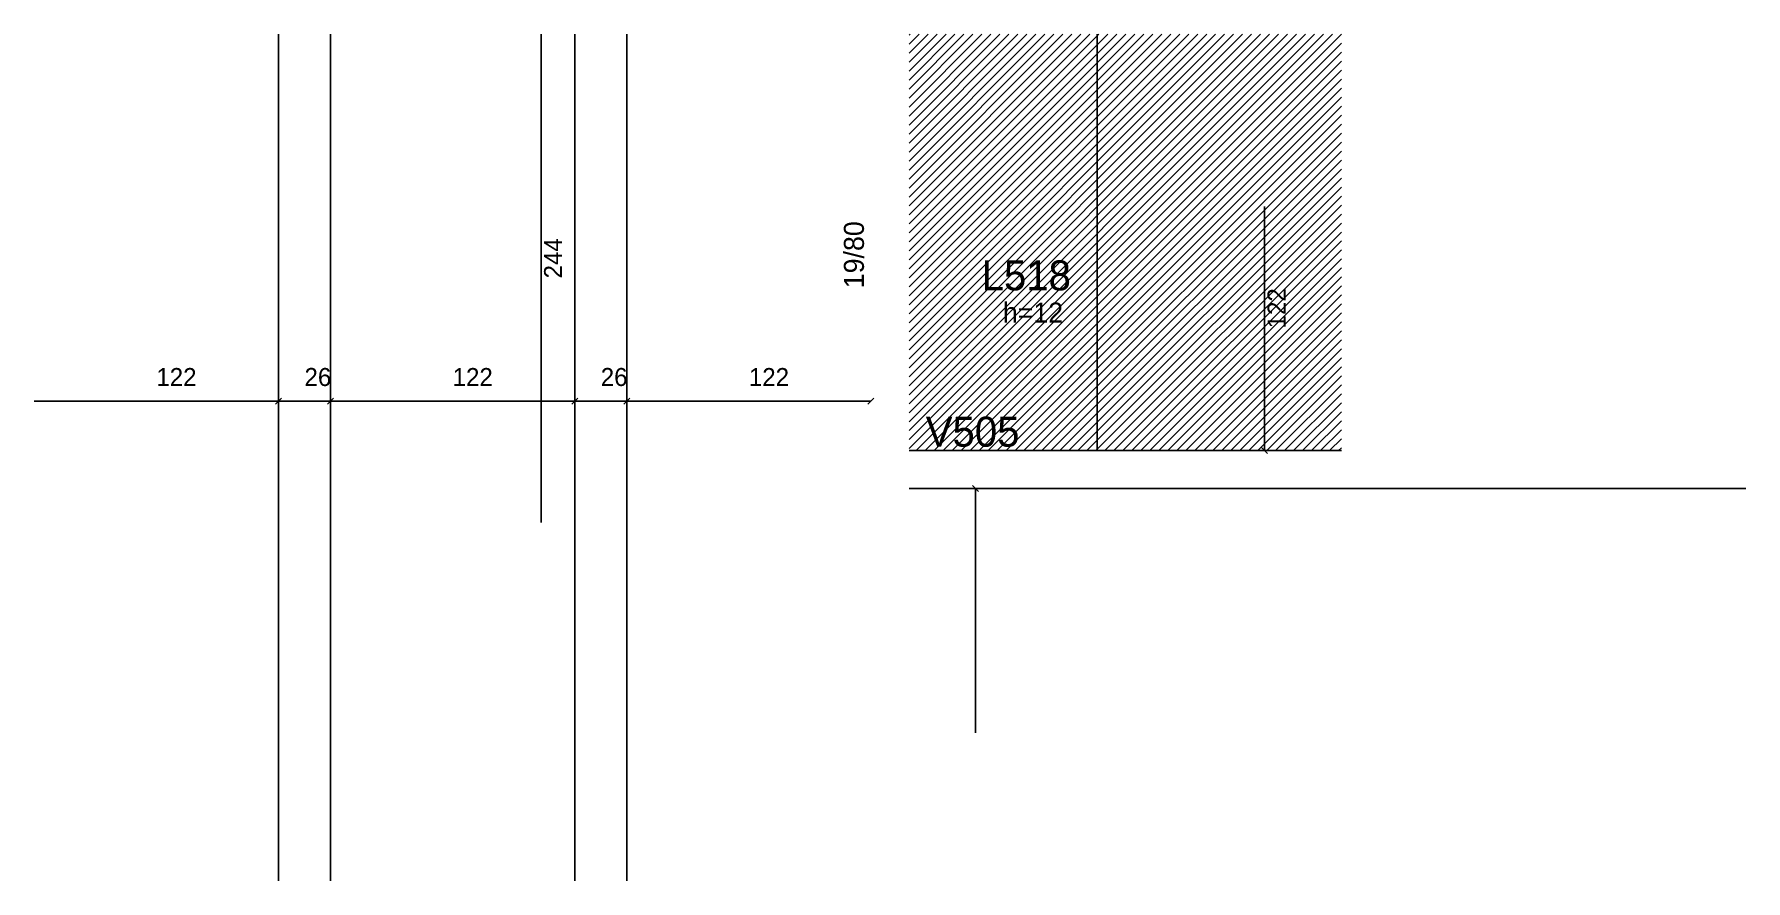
# Model space of a CAD drawing. Header units: metres. Extents: x 4926 to 5781, y 2574 to 2997.
import ezdxf

# ---------------------------------------------------------------- set-up
doc = ezdxf.new("R2010")
doc.units = ezdxf.units.M
for name, color, linetype in [('3', 7, 'Continuous'), ('4', 7, 'Continuous'), ('COTA', 7, 'Continuous'), ('Painéis', 7, 'Continuous'), ('REAPROVEITAMENTO', 7, 'Continuous')]:
    doc.layers.add(name, color=color, linetype=linetype)

msp = doc.modelspace()

# ---------------------------------------------------------------- hatches: boundary and pattern name
at = {"layer": 'REAPROVEITAMENTO'}
h = msp.add_hatch(dxfattribs=at)
h.set_pattern_fill('ANSI31')
h.paths.add_polyline_path([(5362.72, 2788.94), (5578.72, 2788.94), (5578.72, 2996.94), (5362.72, 2996.94), (5362.72, 2788.94)])

# ---------------------------------------------------------------- linework, layer by layer
at = {"layer": '3', "color": 3, "lineweight": 25}
for p, q in [((5362.72, 2788.94), (5578.72, 2788.94)), ((5362.72, 2769.94), (5780.72, 2769.94))]:
    msp.add_line(p, q, dxfattribs=at)
at = {"layer": 'COTA', "color": 4, "lineweight": 25}
for p, q in [((5178.98, 2996.94), (5178.98, 2752.94)), ((5540.37, 2788.94), (5540.37, 2910.94)), ((4925.72, 2813.58), (5047.73, 2813.58)), ((5047.73, 2813.58), (5073.73, 2813.58)), ((5073.73, 2813.58), (5195.73, 2813.58)), ((5195.73, 2813.58), (5221.73, 2813.58)), ((5221.73, 2813.58), (5343.72, 2813.58)), ((5395.88, 2647.94), (5395.88, 2769.94))]:
    msp.add_line(p, q, dxfattribs=at)
at = {"layer": 'COTA', "color": 0, "lineweight": 25}
for p, q in [((5046.23, 2812.08), (5049.23, 2815.08)), ((5049.23, 2815.08), (5046.23, 2812.08)), ((5072.23, 2812.08), (5075.23, 2815.08)), ((5075.23, 2815.08), (5072.23, 2812.08)), ((5194.23, 2812.08), (5197.23, 2815.08)), ((5197.23, 2815.08), (5194.23, 2812.08)), ((5220.23, 2812.08), (5223.23, 2815.08)), ((5223.23, 2815.08), (5220.23, 2812.08)), ((5342.22, 2812.08), (5345.22, 2815.08)), ((5538.87, 2790.44), (5541.87, 2787.44)), ((5397.38, 2768.44), (5394.38, 2771.44))]:
    msp.add_line(p, q, dxfattribs=at)
at = {"layer": 'Painéis', "color": 200, "lineweight": 25}
for p, q in [((5047.73, 2996.94), (5047.73, 2573.94)), ((5073.73, 2996.94), (5073.73, 2573.94)), ((5195.73, 2996.94), (5195.73, 2573.94)), ((5221.73, 2996.94), (5221.73, 2573.94)), ((5456.72, 2996.94), (5456.72, 2788.94))]:
    msp.add_line(p, q, dxfattribs=at)

# ---------------------------------------------------------------- texts
at = {"layer": '3', "color": 3, "lineweight": 25}
msp.add_text('19/80', height=10, rotation=90, dxfattribs=at).set_placement((5340.2, 2870.02))
msp.add_text('h=12', height=10, dxfattribs=at).set_placement((5409.59, 2852.87))
at = {"layer": '4', "color": 4, "lineweight": 25}
for s, p in [('L518', (5398.98, 2868.94)), ('V505', (5371.07, 2790.85))]:
    msp.add_text(s, height=15, dxfattribs=at).set_placement(p)
at = {"layer": 'COTA', "color": 240, "lineweight": 25}
for s, p in [('244', (5189.41, 2874.94)), ('122', (5550.82, 2849.94))]:
    msp.add_text(s, height=9, rotation=90, dxfattribs=at).set_placement(p)
for s, p in [('122', (4986.72, 2821.14)), ('26', (5060.73, 2821.17)), ('122', (5134.73, 2821.14)), ('26', (5208.73, 2821.17)), ('122', (5282.72, 2821.14))]:
    msp.add_text(s, height=9, dxfattribs=at).set_placement(p)

doc.saveas('drawing.dxf')
